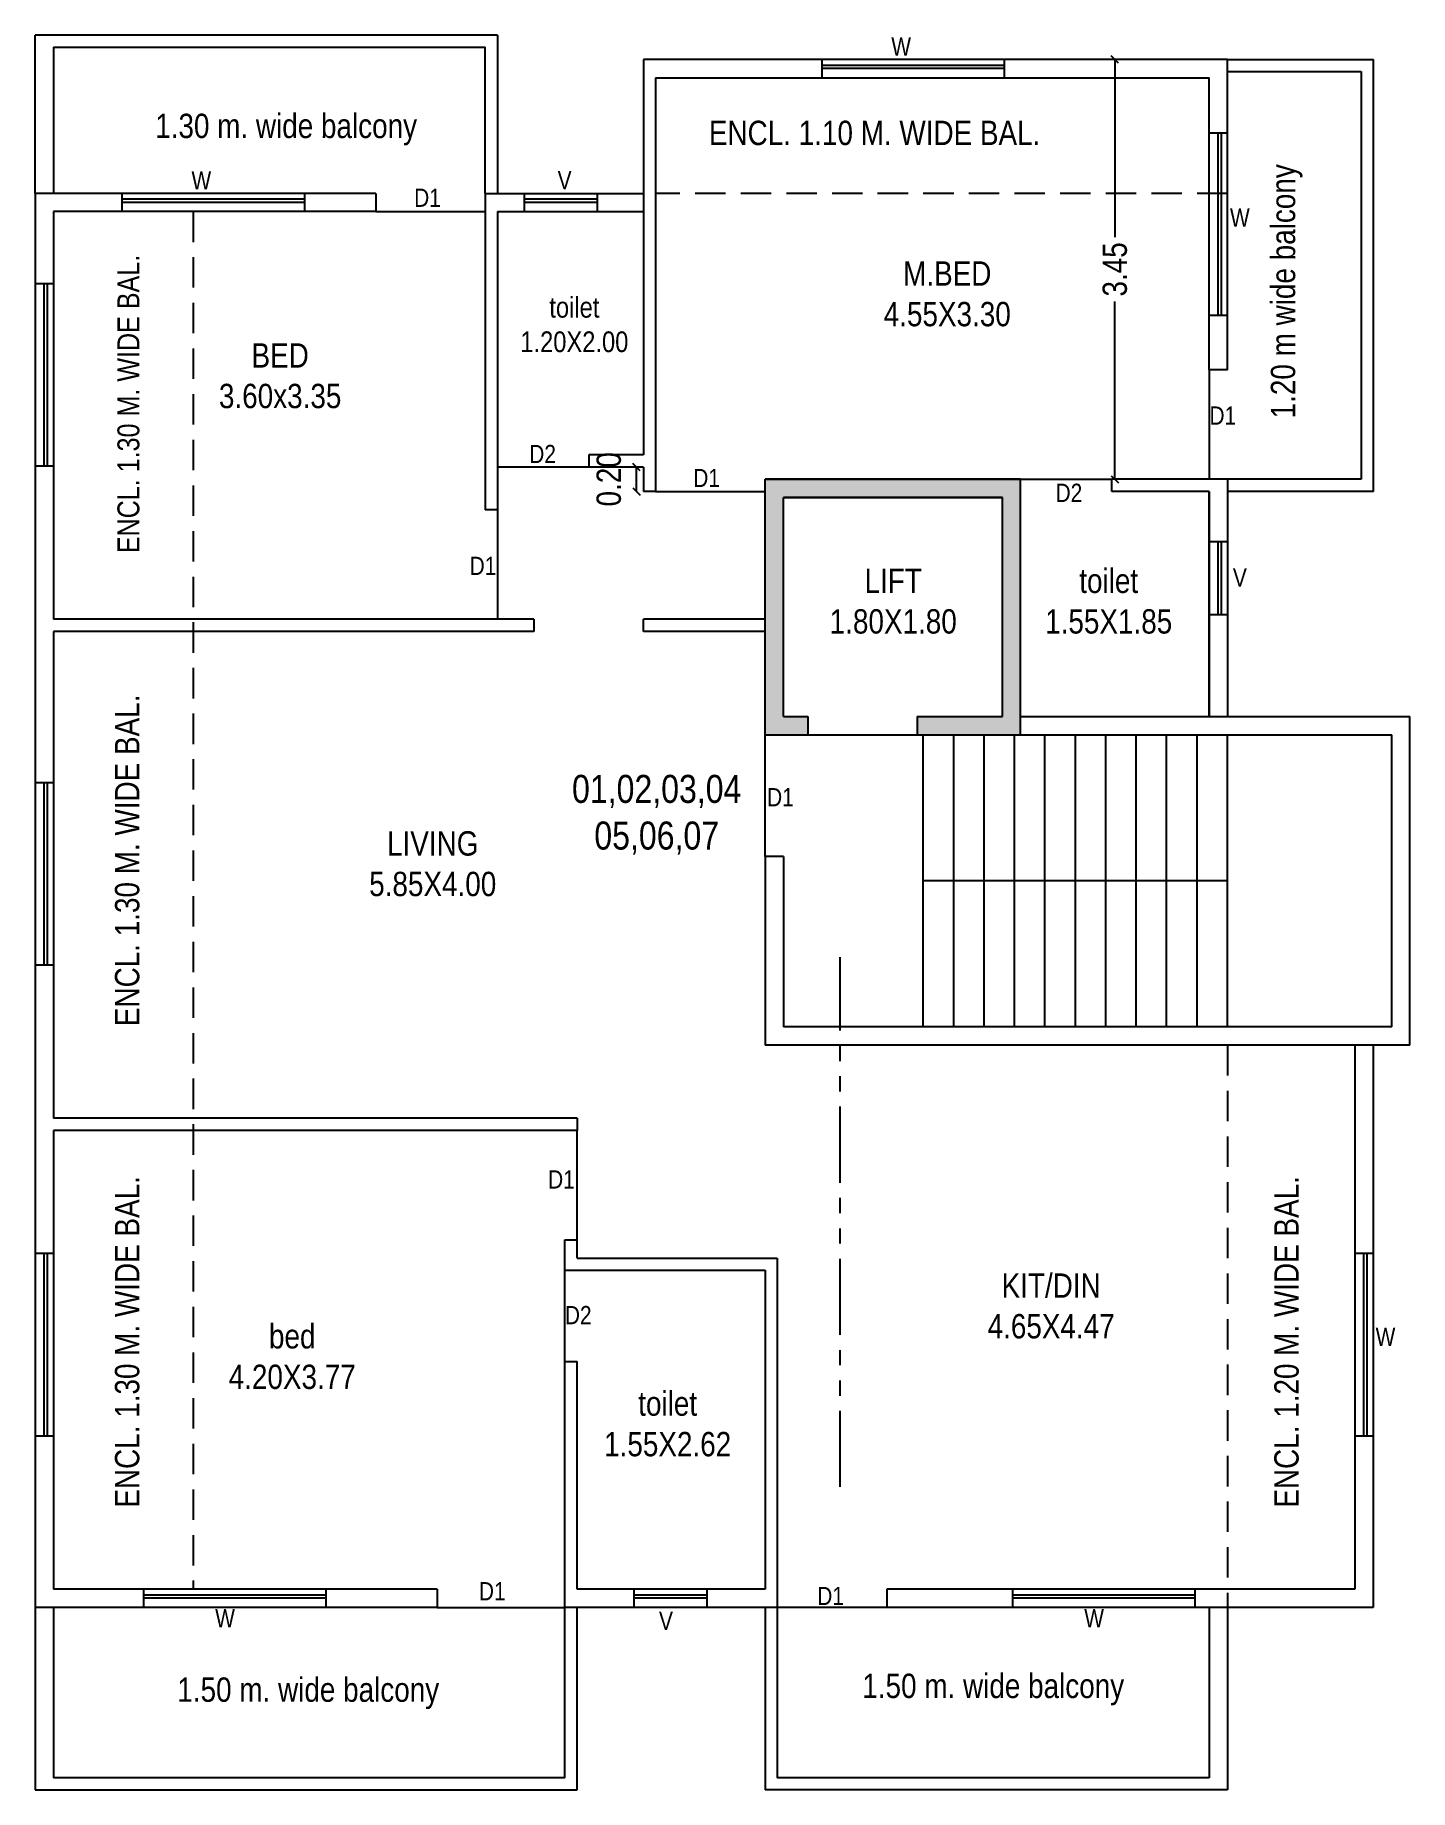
# Model space of a CAD drawing. Extents: x 2298.1 to 2309.4, y 1200.1 to 1214.5.
import ezdxf

# ---------------------------------------------------------------- set-up
doc = ezdxf.new("R2010")
doc.units = 0
for name, pattern in [('DASHED', [0]), ('DASHED2', [0.375, 0.25, -0.125]), ('PHANTOM2', [1.25, 0.625, -0.125, 0.125, -0.125, 0.125, -0.125])]:
    doc.linetypes.add(name, pattern=pattern)
doc.layers.get('0').update_dxf_attribs({"linetype": 'CONTINUOUS'})
doc.layers.get('DEFPOINTS').update_dxf_attribs({"linetype": 'CONTINUOUS'})
for name, color, linetype in [('_LIFT', 171, 'CONTINUOUS'), ('DIMENSION', 251, 'CONTINUOUS'), ('LOW_HITH_WALL', 16, 'CONTINUOUS'), ('TEXT', 255, 'CONTINUOUS'), ('WALL', 7, 'CONTINUOUS')]:
    doc.layers.add(name, color=color, linetype=linetype)
doc.styles.add('AN', font='ARIALN.TTF')
doc.styles.add('TL', font='')
doc.styles.get('TL').set_extended_font_data('TechnicLite')
doc.dimstyles.new('DIM', dxfattribs={"dimtxt": 0.2, "dimasz": 0.06, "dimexe": 0.05, "dimexo": 0.3, "dimgap": 0.05, "dimtad": 0, "dimlfac": -1, "dimzin": 1, "dimtxsty": 'AN', "dimblk1": 'OBLIQUE', "dimblk2": 'OBLIQUE', "dimsah": 1, "dimcen": 0.001, "dimse1": 1, "dimse2": 1, "dimclrd": 252, "dimclre": 256, "dimclrt": 1, "dimazin": 3, "dimtfac": 1, "dimtofl": 0, "dimtmove": 0, "dimatfit": 3, "dimtolj": 1, "dimtzin": 1})

# ---------------------------------------------------------------- blocks, each defined once
blk = doc.blocks.new('_OBLIQUE')
at = {"color": 0, "linetype": 'BYBLOCK'}
blk.add_line((-0.5, -0.5), (0.5, 0.5), dxfattribs=at)
blk = doc.blocks.new('*D6')
at = {"layer": 'DEFPOINTS', "color": 0, "linetype": 'DASHED'}
for p in [(2303.065, 1210.936), (2303.122, 1210.936), (2303.122, 1210.736)]:
    blk.add_point(p, dxfattribs=at)
at = {"layer": 'WALL', "color": 252}
blk.add_line((2303.065, 1210.736), (2303.065, 1210.936), dxfattribs=at)
at = {"layer": 'WALL', "color": 252, "linetype": 'DASHED', "xscale": 0.06, "yscale": 0.06, "zscale": 0.06}
for p, rotation in [((2303.065, 1210.936), 90), ((2303.065, 1210.736), 270)]:
    blk.add_blockref('_OBLIQUE', p, dxfattribs=dict(at, rotation=rotation))
at = {"layer": 'WALL', "color": 1, "linetype": 'DASHED', "insert": (2302.838, 1210.836), "char_height": 0.2, "attachment_point": 5, "rotation": 90, "style": 'AN'}
blk.add_mtext('\\A1;0.20', dxfattribs=at)
blk = doc.blocks.new('*D7')
at = {"layer": 'DEFPOINTS', "color": 0, "linetype": 'DASHED'}
for p in [(2306.222, 1214.286), (2306.997, 1214.286), (2306.222, 1210.836)]:
    blk.add_point(p, dxfattribs=at)
at = {"layer": 'WALL', "color": 252}
for p, q in [((2306.997, 1214.286), (2306.997, 1212.825)), ((2306.997, 1210.836), (2306.997, 1212.298))]:
    blk.add_line(p, q, dxfattribs=at)
at = {"layer": 'WALL', "color": 252, "linetype": 'DASHED', "xscale": 0.06, "yscale": 0.06, "zscale": 0.06}
for p, rotation in [((2306.997, 1214.286), 90), ((2306.997, 1210.836), 270)]:
    blk.add_blockref('_OBLIQUE', p, dxfattribs=dict(at, rotation=rotation))
at = {"layer": 'WALL', "color": 1, "linetype": 'DASHED', "insert": (2306.997, 1212.561), "char_height": 0.2, "attachment_point": 5, "rotation": 90, "style": 'AN'}
blk.add_mtext('\\A1;3.45', dxfattribs=at)

msp = doc.modelspace()

# ---------------------------------------------------------------- hatches: boundary and pattern name
at = {"layer": 'WALL', "linetype": 'DASHED'}
msp.add_hatch(color=256, dxfattribs=at).paths.add_polyline_path([(2306.222, 1210.836), (2304.122, 1210.836), (2304.122, 1208.736), (2304.472, 1208.736), (2304.472, 1208.886), (2304.272, 1208.886), (2304.272, 1210.686), (2306.072, 1210.686), (2306.072, 1208.886), (2305.372, 1208.886), (2305.372, 1208.736), (2306.222, 1208.736)])

# ---------------------------------------------------------------- linework, layer by layer
at = {"color": 6}
for p, q in [((2304.59, 1214.136), (2304.59, 1214.286)), ((2306.09, 1214.237), (2304.59, 1214.237)), ((2306.09, 1214.211), (2304.59, 1214.211)), ((2306.09, 1214.136), (2306.09, 1214.286)), ((2307.772, 1213.684), (2307.922, 1213.684)), ((2307.847, 1212.184), (2307.847, 1213.684)), ((2307.873, 1212.184), (2307.873, 1213.684)), ((2298.838, 1213.036), (2298.838, 1213.186)), ((2300.338, 1213.036), (2300.338, 1213.186)), ((2302.145, 1213.036), (2302.145, 1213.186)), ((2302.745, 1213.036), (2302.745, 1213.186)), ((2300.338, 1213.137), (2298.838, 1213.137)), ((2300.338, 1213.111), (2298.838, 1213.111)), ((2302.745, 1213.137), (2302.145, 1213.137)), ((2302.745, 1213.111), (2302.145, 1213.111)), ((2298.122, 1212.446), (2298.272, 1212.446)), ((2298.197, 1210.946), (2298.197, 1212.446)), ((2298.223, 1210.946), (2298.223, 1212.446)), ((2307.772, 1212.184), (2307.922, 1212.184)), ((2298.122, 1210.946), (2298.272, 1210.946)), ((2307.772, 1210.324), (2307.922, 1210.324)), ((2307.847, 1209.724), (2307.847, 1210.324)), ((2307.873, 1209.724), (2307.873, 1210.324)), ((2307.772, 1209.724), (2307.922, 1209.724)), ((2298.122, 1208.346), (2298.272, 1208.346)), ((2298.197, 1206.846), (2298.197, 1208.346)), ((2298.223, 1206.846), (2298.223, 1208.346)), ((2298.122, 1206.846), (2298.272, 1206.846)), ((2298.122, 1204.476), (2298.272, 1204.476)), ((2298.197, 1202.976), (2298.197, 1204.476)), ((2298.223, 1202.976), (2298.223, 1204.476)), ((2308.969, 1204.476), (2309.119, 1204.476)), ((2309.044, 1202.976), (2309.044, 1204.476)), ((2309.07, 1202.976), (2309.07, 1204.476)), ((2298.122, 1202.976), (2298.272, 1202.976)), ((2308.969, 1202.976), (2309.119, 1202.976)), ((2299.015, 1201.566), (2299.015, 1201.716)), ((2300.515, 1201.667), (2299.015, 1201.667)), ((2300.515, 1201.641), (2299.015, 1201.641)), ((2300.515, 1201.566), (2300.515, 1201.716)), ((2303.047, 1201.566), (2303.047, 1201.716)), ((2303.647, 1201.667), (2303.047, 1201.667)), ((2303.647, 1201.641), (2303.047, 1201.641)), ((2303.647, 1201.566), (2303.647, 1201.716)), ((2306.158, 1201.566), (2306.158, 1201.716)), ((2307.658, 1201.667), (2306.158, 1201.667)), ((2307.658, 1201.641), (2306.158, 1201.641)), ((2307.658, 1201.566), (2307.658, 1201.716))]:
    msp.add_line(p, q, dxfattribs=at)
at = {"layer": '_LIFT', "color": 1, "linetype": 'DASHED'}
for p, q in [((2300.922, 1213.036), (2301.822, 1213.036)), ((2307.772, 1211.736), (2307.772, 1210.836)), ((2302.672, 1210.936), (2301.922, 1210.936)), ((2303.222, 1210.736), (2304.122, 1210.736)), ((2306.222, 1210.836), (2306.972, 1210.836)), ((2301.922, 1210.586), (2301.922, 1209.686)), ((2304.122, 1207.736), (2304.122, 1208.736)), ((2302.576, 1204.586), (2302.576, 1205.486)), ((2302.476, 1203.586), (2302.476, 1204.336)), ((2301.426, 1201.566), (2302.476, 1201.566)), ((2305.122, 1201.566), (2304.222, 1201.566))]:
    msp.add_line(p, q, dxfattribs=at)
at = {"layer": 'DIMENSION', "linetype": 'PHANTOM2'}
msp.add_line((2304.738, 1202.556), (2304.738, 1206.909), dxfattribs=at)
at = {"layer": 'LOW_HITH_WALL', "color": 252}
for p, q in [((2301.922, 1214.486), (2298.122, 1214.486)), ((2298.122, 1213.186), (2298.122, 1214.486)), ((2301.922, 1214.486), (2301.922, 1213.186)), ((2298.272, 1214.386), (2301.822, 1214.386)), ((2298.272, 1214.386), (2298.272, 1213.186)), ((2301.822, 1213.186), (2301.822, 1214.386)), ((2307.922, 1214.286), (2309.122, 1214.286)), ((2307.922, 1214.186), (2309.022, 1214.186)), ((2309.022, 1214.186), (2309.022, 1210.836)), ((2309.122, 1210.736), (2309.122, 1214.286)), ((2309.022, 1210.836), (2307.922, 1210.836)), ((2309.122, 1210.736), (2307.922, 1210.736)), ((2298.122, 1201.566), (2298.122, 1200.066)), ((2298.272, 1201.566), (2298.272, 1200.166)), ((2302.476, 1200.166), (2302.476, 1201.566)), ((2302.576, 1200.066), (2302.576, 1201.566)), ((2304.122, 1201.566), (2304.122, 1200.066)), ((2304.222, 1201.566), (2304.222, 1200.166)), ((2307.772, 1201.566), (2307.772, 1200.166)), ((2307.922, 1201.566), (2307.922, 1200.066)), ((2298.122, 1200.066), (2302.576, 1200.066)), ((2302.476, 1200.166), (2298.272, 1200.166)), ((2307.922, 1200.066), (2304.122, 1200.066)), ((2307.772, 1200.166), (2304.222, 1200.166))]:
    msp.add_line(p, q, dxfattribs=at)
at = {"layer": 'LOW_HITH_WALL', "linetype": 'DASHED2'}
for p, q in [((2307.922, 1213.186), (2303.222, 1213.186)), ((2299.422, 1213.036), (2299.422, 1201.716)), ((2307.922, 1206.186), (2307.922, 1201.566))]:
    msp.add_line(p, q, dxfattribs=at)
at = {"layer": 'LOW_HITH_WALL', "color": 0}
for p, q in [((2304.122, 1210.836), (2306.222, 1210.836)), ((2304.122, 1208.736), (2304.122, 1210.836)), ((2306.222, 1208.736), (2306.222, 1210.836)), ((2304.272, 1210.686), (2306.072, 1210.686)), ((2304.272, 1208.886), (2304.272, 1210.686)), ((2306.072, 1208.886), (2306.072, 1210.686)), ((2304.272, 1208.886), (2304.472, 1208.886)), ((2304.472, 1208.886), (2304.472, 1208.736)), ((2305.372, 1208.886), (2306.072, 1208.886)), ((2305.372, 1208.886), (2305.372, 1208.736)), ((2304.122, 1208.736), (2309.272, 1208.736)), ((2304.222, 1201.566), (2302.476, 1201.566)), ((2309.119, 1201.566), (2305.122, 1201.566))]:
    msp.add_line(p, q, dxfattribs=at)
at = {"layer": 'WALL'}
for p, q in [((2307.922, 1214.286), (2303.122, 1214.286)), ((2303.122, 1214.286), (2303.122, 1211.036)), ((2307.922, 1211.736), (2307.922, 1214.286)), ((2303.222, 1214.136), (2307.772, 1214.136)), ((2303.222, 1214.136), (2303.222, 1210.736)), ((2307.772, 1211.736), (2307.772, 1214.136)), ((2300.922, 1213.186), (2298.122, 1213.186)), ((2300.922, 1213.186), (2300.922, 1213.036)), ((2301.822, 1213.186), (2301.822, 1210.586)), ((2301.822, 1213.186), (2303.122, 1213.186)), ((2300.922, 1213.036), (2298.272, 1213.036)), ((2301.922, 1213.036), (2301.922, 1210.586)), ((2307.922, 1211.736), (2307.772, 1211.736)), ((2302.672, 1211.036), (2302.672, 1210.936)), ((2303.122, 1211.036), (2302.672, 1211.036)), ((2303.122, 1210.936), (2302.672, 1210.936)), ((2303.122, 1210.936), (2303.122, 1210.736)), ((2303.222, 1210.736), (2303.122, 1210.736)), ((2306.222, 1210.836), (2304.122, 1210.836)), ((2307.922, 1210.836), (2306.972, 1210.836)), ((2307.772, 1210.836), (2306.972, 1210.836)), ((2306.972, 1210.736), (2306.972, 1210.836)), ((2307.772, 1210.736), (2306.972, 1210.736)), ((2307.772, 1210.736), (2306.972, 1210.736)), ((2307.772, 1208.886), (2307.772, 1210.736)), ((2307.772, 1210.736), (2307.772, 1208.886)), ((2307.922, 1210.836), (2307.922, 1208.886)), ((2301.922, 1210.586), (2301.822, 1210.586)), ((2306.072, 1210.686), (2304.272, 1210.686)), ((2302.222, 1209.686), (2298.272, 1209.686)), ((2302.222, 1209.586), (2298.272, 1209.586)), ((2302.222, 1209.686), (2302.222, 1209.586)), ((2304.122, 1209.686), (2303.122, 1209.686)), ((2303.122, 1209.586), (2303.122, 1209.686)), ((2304.122, 1209.586), (2303.122, 1209.586)), ((2306.222, 1208.886), (2309.422, 1208.886)), ((2309.422, 1206.186), (2309.422, 1208.886)), ((2305.422, 1206.336), (2305.422, 1208.736)), ((2305.672, 1206.336), (2305.672, 1208.736)), ((2305.922, 1206.336), (2305.922, 1208.736)), ((2306.172, 1206.336), (2306.172, 1208.736)), ((2306.422, 1206.336), (2306.422, 1208.736)), ((2306.672, 1206.336), (2306.672, 1208.736)), ((2306.922, 1206.336), (2306.922, 1208.736)), ((2307.172, 1206.336), (2307.172, 1208.736)), ((2307.422, 1206.336), (2307.422, 1208.736)), ((2307.672, 1206.336), (2307.672, 1208.736)), ((2307.922, 1206.336), (2307.922, 1208.736)), ((2309.272, 1206.336), (2309.272, 1208.736)), ((2304.122, 1207.736), (2304.122, 1206.186)), ((2304.272, 1207.736), (2304.122, 1207.736)), ((2304.272, 1207.736), (2304.272, 1206.336)), ((2307.922, 1207.536), (2305.422, 1207.536)), ((2309.272, 1206.336), (2304.272, 1206.336)), ((2309.422, 1206.186), (2304.122, 1206.186)), ((2308.969, 1206.186), (2308.969, 1201.716)), ((2309.119, 1206.186), (2309.119, 1201.566)), ((2302.576, 1205.586), (2298.272, 1205.586)), ((2302.576, 1205.586), (2302.576, 1205.486)), ((2302.576, 1205.486), (2298.272, 1205.486)), ((2302.476, 1204.586), (2302.576, 1204.586)), ((2302.576, 1204.436), (2304.222, 1204.436)), ((2304.122, 1204.436), (2304.222, 1204.436)), ((2304.222, 1204.436), (2304.222, 1201.566)), ((2302.476, 1204.336), (2304.122, 1204.336)), ((2304.122, 1204.336), (2304.122, 1201.716)), ((2302.476, 1203.586), (2302.576, 1203.586)), ((2301.426, 1201.716), (2298.272, 1201.716)), ((2304.122, 1201.716), (2302.576, 1201.716)), ((2308.969, 1201.716), (2305.122, 1201.716)), ((2305.122, 1201.716), (2305.122, 1201.566)), ((2301.426, 1201.566), (2298.122, 1201.566))]:
    msp.add_line(p, q, dxfattribs=at)
at = {"layer": 'WALL', "linetype": 'DASHED'}
for p, q in [((2298.122, 1213.186), (2298.122, 1201.566)), ((2298.272, 1213.036), (2298.272, 1209.686)), ((2301.922, 1213.036), (2303.122, 1213.036)), ((2298.272, 1209.586), (2298.272, 1205.586)), ((2298.272, 1205.486), (2298.272, 1201.716)), ((2302.476, 1204.336), (2302.476, 1204.586)), ((2302.576, 1204.436), (2302.576, 1204.586)), ((2302.476, 1201.566), (2302.476, 1203.586)), ((2302.576, 1201.716), (2302.576, 1203.586)), ((2301.426, 1201.716), (2301.426, 1201.566))]:
    msp.add_line(p, q, dxfattribs=at)

# ---------------------------------------------------------------- texts
at = {"layer": 'TEXT', "linetype": 'BYBLOCK'}
for s, insert, char_height, width, attachment_point, style in [('W', (2305.24, 1214.318), 0.15, 1.29602, 8, 'AN'), ('1.30 m. wide balcony', (2300.185, 1213.58), 0.2, 3.78601, 8, 'TL'), ('ENCL. 1.10 M. WIDE BAL.', (2305.022, 1213.58), 0.2, 3.78601, 8, 'TL'), ('W', (2299.488, 1213.218), 0.15, 1.29602, 8, 'AN'), ('V', (2302.474, 1213.219), 0.15, 1.29602, 8, 'AN'), ('D1', (2301.347, 1213.075), 0.15, 1.29602, 8, 'AN'), ('W', (2308.024, 1212.912), 0.15, 1.29602, 8, 'AN'), ('M.BED\\P4.55X3.30', (2305.619, 1212.091), 0.2, 0.93725, 8, 'TL'), ('toilet\\P1.20X2.00', (2302.554, 1211.879), 0.17, 0.93725, 8, 'TL'), ('BED\\P3.60x3.35', (2300.136, 1211.418), 0.2, 0.93725, 8, 'TL'), ('D1', (2307.884, 1211.285), 0.15, 1.29602, 8, 'AN'), ('D2', (2302.293, 1210.969), 0.15, 1.29602, 8, 'AN'), ('D1', (2303.641, 1210.772), 0.15, 1.29602, 8, 'AN'), ('D2', (2306.619, 1210.65), 0.15, 1.29602, 8, 'AN'), ('D1', (2301.803, 1210.05), 0.15, 1.29602, 8, 'AN'), ('LIFT\\P1.80X1.80', (2305.175, 1210.102), 0.2, 0.93725, 2, 'TL'), ('toilet\\P1.55X1.85', (2306.946, 1210.102), 0.2, 0.93725, 2, 'TL'), ('V', (2308.024, 1209.954), 0.15, 1.29602, 8, 'AN'), ('01,02,03,04\\P05,06,07', (2303.231, 1207.751), 0.23, 1.29602, 8, 'AN'), ('D1', (2304.248, 1208.149), 0.15, 1.29602, 8, 'AN'), ('LIVING \\P5.85X4.00', (2301.39, 1207.408), 0.2, 2.08461, 8, 'TL'), ('D1', (2302.448, 1205.008), 0.15, 1.29602, 8, 'AN'), ('KIT/DIN\\P4.65X4.47', (2306.473, 1203.774), 0.2, 0.93725, 8, 'TL'), ('D2', (2302.586, 1203.893), 0.15, 1.29602, 8, 'AN'), ('bed\\P4.20X3.77', (2300.235, 1203.358), 0.2, 0.93725, 8, 'TL'), ('W', (2309.221, 1203.715), 0.15, 1.29602, 8, 'AN'), ('toilet\\P1.55X2.62', (2303.321, 1202.805), 0.2, 0.93725, 8, 'TL'), ('D1', (2301.879, 1201.624), 0.15, 1.29602, 8, 'AN'), ('D1', (2304.66, 1201.585), 0.15, 1.29602, 8, 'AN'), ('W', (2299.683, 1201.402), 0.15, 1.29602, 8, 'AN'), ('V', (2303.307, 1201.38), 0.15, 1.29602, 8, 'AN'), ('W', (2306.826, 1201.402), 0.15, 1.29602, 8, 'AN'), ('1.50 m. wide balcony', (2300.367, 1200.73), 0.2, 3.78601, 8, 'TL'), ('1.50 m. wide balcony', (2305.997, 1200.761), 0.2, 3.78601, 8, 'TL')]:
    msp.add_mtext(s, dxfattribs=dict(at, insert=insert, char_height=char_height, width=width, attachment_point=attachment_point, style=style))
at = {"layer": 'TEXT', "linetype": 'BYBLOCK', "attachment_point": 8, "rotation": 90, "style": 'TL'}
for s, insert, char_height, width in [('1.20 m wide balcony', (2308.539, 1212.381), 0.2, 3.20132), ('ENCL. 1.30 M. WIDE BAL.', (2298.981, 1211.455), 0.18, 3.78601), ('ENCL. 1.30 M. WIDE BAL.', (2298.981, 1207.705), 0.2, 3.78601), ('ENCL. 1.30 M. WIDE BAL.', (2298.981, 1203.748), 0.2, 3.78601), ('ENCL. 1.20 M. WIDE BAL.', (2308.51, 1203.748), 0.2, 3.78601)]:
    msp.add_mtext(s, dxfattribs=dict(at, insert=insert, char_height=char_height, width=width))

# ---------------------------------------------------------------- dimensions: what is measured, and where the dimension line sits
at = {"layer": 'WALL', "color": 1, "linetype": 'DASHED'}
for base, p1, p2, picture, middle in [((2306.997, 1214.286), (2306.222, 1210.836), (2306.222, 1214.286), '*D7', (2306.997, 1212.561)), ((2303.065, 1210.936), (2303.122, 1210.736), (2303.122, 1210.936), '*D6', (2302.838, 1210.836))]:
    dim = msp.add_linear_dim(base=base, p1=p1, p2=p2, angle=90, dimstyle='DIM', override={"dimfxl": 0.18, "dimfxlon": 1, "dimarcsym": 1}, dxfattribs=at)
    dim.commit()
    dim.dimension.update_dxf_attribs({"geometry": picture, "text_midpoint": middle})

doc.saveas('drawing.dxf')
